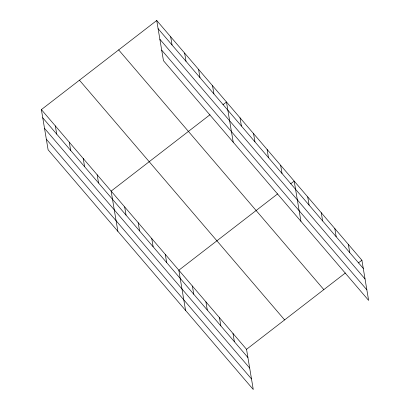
<?xml version="1.0" encoding="UTF-8"?>
<svg xmlns="http://www.w3.org/2000/svg" width="410" height="410" viewBox="0 0 410 410"><rect width="100%" height="100%" fill="white"/><g stroke="black" fill="none" stroke-linecap="round" stroke-linejoin="round"><path stroke-width="0.61" d="M41.379 109.603L246.543 349.315L253.267 389.5L48.103 149.788L41.379 109.603L156.733 20.5L361.897 260.212L368.621 300.397L163.457 60.685L156.733 20.5M209.961 114.769L111.136 191.106L117.86 231.291M222.984 104.709L226.489 102.003L233.213 142.188M277.662 193.874L178.837 270.21L185.561 310.396M290.685 183.813L294.195 181.107L300.919 221.292M246.543 349.315L345.369 272.978M358.391 262.918L361.897 260.212M158.106 28.695L363.27 268.406M159.869 39.252L365.033 278.964M161.694 50.128L366.858 289.839M118.664 49.902L323.828 289.614M79.448 80.201L284.612 319.913M42.748 117.798L247.912 357.51M44.516 128.356L249.68 368.067M46.335 139.231L251.499 378.942M348.356 244.391L349.73 252.586M334.816 228.57L336.185 236.765M321.276 212.749L322.644 220.944M307.736 196.928L309.104 205.123M280.65 165.286L282.024 173.481M267.11 149.465L268.483 157.66M253.57 133.645L254.943 141.839M240.029 117.824L241.403 126.019M212.539 85.7L213.907 93.895M198.589 69.403L199.957 77.598M233.003 333.494L234.371 341.689M184.633 53.1L186.007 61.295M219.463 317.673L220.831 325.868M170.683 36.803L172.056 44.997M205.917 301.852L207.291 310.047M192.377 286.031L193.751 294.226M165.297 254.39L166.67 262.584M151.756 238.569L153.13 246.764M138.216 222.748L139.584 230.943M124.676 206.927L126.044 215.122M97.18 174.803L98.554 182.998M83.23 158.506L84.603 166.701M69.28 142.203L70.653 150.398M55.329 125.906L56.703 134.101"/></g></svg>
